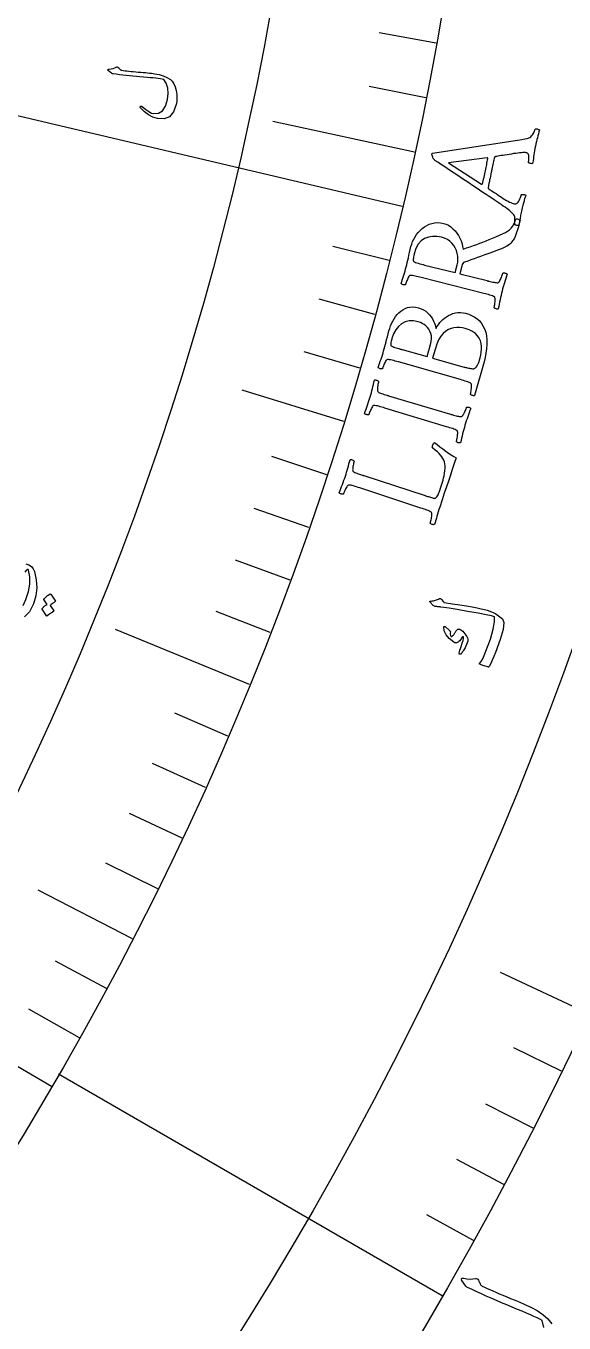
# Model space of a CAD drawing. Header units: millimetres. Extents: x -65 to 65, y -65 to 75.
# Drawn here: x 44.22 to 52.91, y -29.85 to -8.92 of the extents above; entities that cross this region are included whole.
import ezdxf

# ---------------------------------------------------------------- set-up
doc = ezdxf.new("R2010")
doc.units = ezdxf.units.MM
for name, color, linetype in [('CUT_OUTER', 1, 'Continuous'), ('ENGRAVE', 7, 'Continuous'), ('ENGRAVE_FINE', 8, 'Continuous'), ('TEXT', 5, 'Continuous')]:
    doc.layers.add(name, color=color, linetype=linetype)

msp = doc.modelspace()

# ---------------------------------------------------------------- linework, layer by layer
at = {"layer": 'CUT_OUTER'}
msp.add_arc((-0.0001, -0.0002), 64.9998, 178.916906, 2.285404, dxfattribs=at)
at = {"layer": 'ENGRAVE'}
for points in [[(50.3014, -11.8353), (42.7087, -10.0488)], [(50.4995, -10.9593), (48.2127, -10.463)], [(49.3563, -15.3056), (47.7173, -14.7973)], [(47.8352, -19.5474), (45.6691, -18.6622)], [(45.945, -23.6509), (44.4192, -22.8655)], [(53.3136, -24.8605), (51.8879, -24.1957)], [(50.9439, -29.4125), (44.7519, -25.8375)]]:
    msp.add_lwpolyline(points, dxfattribs=at)
for radius in [63.7, 63.7, 61.9938, 58.825, 58.825, 56.3225, 51.675, 51.675, 48.945]:
    msp.add_circle((0, 0), radius, dxfattribs=at)
at = {"layer": 'ENGRAVE_FINE'}
for points in [[(50.8496, -9.1991), (49.9286, -9.0324)], [(50.6823, -10.0804), (49.7642, -9.8978)], [(50.088, -12.7082), (49.1807, -12.478)], [(49.8593, -13.5777), (48.9562, -13.3318)], [(49.6154, -14.4436), (48.7167, -14.182)], [(49.0821, -16.1634), (48.193, -15.8706)], [(48.7928, -17.0168), (47.909, -16.7085)], [(48.4885, -17.8654), (47.6102, -17.5418)], [(48.1693, -18.709), (47.2968, -18.3701)], [(47.4863, -20.3802), (46.6262, -20.0111)], [(47.1228, -21.2073), (46.2692, -20.8231)], [(46.7446, -22.0282), (45.898, -21.6292)], [(46.352, -22.8429), (45.5124, -22.4291)], [(45.5236, -24.4521), (44.699, -24.0092)], [(45.0881, -25.2462), (44.2714, -24.7889)], [(52.8716, -25.7872), (52.1004, -25.4111)], [(44.6385, -26.0329), (43.8299, -25.5613)], [(52.4135, -26.706), (51.649, -26.3165)], [(51.9394, -27.6167), (51.1818, -27.2139)], [(51.4495, -28.5189), (50.6991, -28.103)]]:
    msp.add_lwpolyline(points, dxfattribs=at)
at = {"layer": 'TEXT'}
for points in [[(45.5556, -9.648), (45.5517, -9.6446), (45.5492, -9.6407), (45.5482, -9.6365), (45.5485, -9.6317), (45.5503, -9.6273), (45.5535, -9.624), (45.5582, -9.6216), (45.5644, -9.6204), (45.6001, -9.6142), (45.6315, -9.6061), (45.6586, -9.5962), (45.6814, -9.5845), (45.6894, -9.5813), (45.6978, -9.5816), (45.7065, -9.5856), (45.7156, -9.5931), (45.7198, -9.5976), (45.7239, -9.6019), (45.7278, -9.606), (45.7316, -9.6098), (45.7352, -9.6134), (45.7384, -9.6168), (45.7413, -9.6199), (45.7439, -9.6227), (45.7487, -9.6276), (45.7548, -9.6317), (45.7621, -9.6349), (45.7708, -9.6373), (45.796, -9.6408), (45.8235, -9.6443), (45.8534, -9.6477), (45.8857, -9.6511), (45.9203, -9.6545), (45.9572, -9.6579), (45.9964, -9.6615), (46.0379, -9.6652), (46.0795, -9.6683), (46.1185, -9.6715), (46.155, -9.6748), (46.1889, -9.6783), (46.2204, -9.6817), (46.2495, -9.6852), (46.2763, -9.6886), (46.3008, -9.692), (46.3725, -9.705), (46.4389, -9.725), (46.4999, -9.752), (46.5555, -9.7859), (46.5864, -9.8142), (46.6122, -9.8533), (46.6328, -9.9032), (46.6483, -9.964), (46.658, -10.0284), (46.6618, -10.0878), (46.6597, -10.1422), (46.6517, -10.1916), (46.6082, -10.31), (46.5431, -10.3871), (46.4567, -10.423), (46.349, -10.4176), (46.2732, -10.394), (46.2021, -10.3568), (46.1357, -10.3061), (46.074, -10.2419), (46.0706, -10.2373), (46.0688, -10.2329), (46.0687, -10.2287), (46.0703, -10.2246), (46.073, -10.2206), (46.076, -10.2177), (46.0793, -10.216), (46.0829, -10.2155), (46.088, -10.2157), (46.0927, -10.2169), (46.097, -10.2191), (46.1008, -10.2224), (46.1576, -10.2694), (46.2071, -10.3042), (46.2493, -10.3267), (46.2844, -10.3369), (46.3663, -10.33), (46.4313, -10.29), (46.4792, -10.217), (46.51, -10.1108), (46.5206, -10.0114), (46.514, -9.9236), (46.4903, -9.8475), (46.4496, -9.7832), (46.4242, -9.779), (46.3945, -9.7748), (46.3604, -9.7705), (46.3219, -9.7661), (46.2789, -9.7616), (46.2314, -9.7572), (46.1792, -9.7529), (46.1224, -9.7486), (46.0639, -9.7435), (46.0064, -9.7382), (45.9499, -9.7328), (45.8944, -9.7272), (45.8398, -9.7212), (45.7863, -9.715), (45.7338, -9.7084), (45.6823, -9.7014), (45.6322, -9.6967), (45.6267, -9.6953), (45.6217, -9.6934), (45.6171, -9.691), (45.613, -9.6882)], [(51.9035, -11.8081), (51.9001, -11.8058), (51.8899, -11.799), (51.8729, -11.7875), (51.8492, -11.7714), (51.8195, -11.7515), (51.785, -11.7284), (51.7457, -11.7022), (51.7014, -11.6728), (51.6534, -11.6408), (51.6027, -11.6069), (51.5495, -11.5709), (51.4937, -11.5331), (51.4361, -11.4941), (51.3776, -11.4548), (51.3182, -11.4152), (51.2579, -11.3754), (51.1977, -11.3357), (51.1388, -11.2969), (51.0812, -11.259), (51.0247, -11.2218), (50.9706, -11.1861), (50.9199, -11.1526), (50.8724, -11.1214), (50.8283, -11.0922), (50.8196, -11.0839), (50.8109, -11.0725), (50.8022, -11.0582), (50.7936, -11.0409), (50.7862, -11.0235), (50.7814, -11.0086), (50.7793, -10.9964), (50.7798, -10.9867), (50.7803, -10.9846), (50.7809, -10.9829), (50.7816, -10.9817), (50.7823, -10.981), (50.7832, -10.9803), (50.7843, -10.9792), (50.7856, -10.9777), (50.7872, -10.9758), (52.1632, -10.7637), (52.2311, -10.7526), (52.2819, -10.744), (52.3157, -10.738), (52.3323, -10.7345), (52.3468, -10.7296), (52.3611, -10.7215), (52.375, -10.7103), (52.3885, -10.696), (52.4013, -10.68), (52.4126, -10.6638), (52.4226, -10.6472), (52.4312, -10.6304), (52.4382, -10.6149), (52.4435, -10.6024), (52.4471, -10.5929), (52.449, -10.5865), (52.4568, -10.5837), (52.4659, -10.5829), (52.4765, -10.5839), (52.4884, -10.5868), (52.4997, -10.5903), (52.5084, -10.5934), (52.5145, -10.5959), (52.518, -10.5979), (52.5085, -10.6322), (52.4996, -10.6648), (52.4912, -10.6955), (52.4834, -10.7244), (52.4757, -10.7538), (52.4678, -10.7861), (52.4599, -10.8212), (52.4518, -10.8592), (52.4437, -10.8994), (52.4368, -10.9361), (52.431, -10.9694), (52.4264, -10.9992), (52.4222, -11.0291), (52.4173, -11.0625), (52.4117, -11.0996), (52.4056, -11.1401), (52.3989, -11.1431), (52.3907, -11.1444), (52.3809, -11.1438), (52.3696, -11.1415), (52.3586, -11.1379), (52.3496, -11.1337), (52.3427, -11.1288), (52.3378, -11.1232), (52.3399, -11.1104), (52.3417, -11.0944), (52.343, -11.0751), (52.3438, -11.0525), (52.3437, -11.03), (52.3421, -11.011), (52.3388, -10.9956), (52.3341, -10.9837), (52.3292, -10.9782), (52.3222, -10.9735), (52.3131, -10.9696), (52.302, -10.9667), (52.2889, -10.965), (52.2715, -10.9644), (52.25, -10.9651), (52.2241, -10.967), (52.1953, -10.9698), (52.1645, -10.9733), (52.1318, -10.9776), (52.0972, -10.9825), (52.0619, -10.9879), (52.027, -10.9933), (51.9927, -10.9988), (51.9587, -11.0043), (51.9265, -11.0097), (51.8972, -11.0146), (51.871, -11.0189), (51.8477, -11.0228), (51.8286, -11.026), (51.8149, -11.0283), (51.8068, -11.0296), (51.804, -11.0301), (51.8037, -11.0303), (51.8025, -11.031), (51.8007, -11.0322), (51.7981, -11.0339), (51.7955, -11.0359), (51.7934, -11.038), (51.792, -11.0402), (51.7912, -11.0426), (51.786, -11.0617), (51.7806, -11.083), (51.7751, -11.1064), (51.7694, -11.1321), (51.7638, -11.1584), (51.7583, -11.1838), (51.753, -11.2082), (51.7479, -11.2318), (51.7466, -11.2379), (51.7453, -11.244), (51.7439, -11.25), (51.7426, -11.2561), (51.7413, -11.262), (51.7401, -11.2677), (51.7389, -11.273), (51.7379, -11.278), (51.7303, -11.3131), (51.7234, -11.3455), (51.7173, -11.3752), (51.7119, -11.4022), (51.7067, -11.4297), (51.7011, -11.461), (51.6952, -11.496), (51.6889, -11.5347), (51.6888, -11.5362), (51.6891, -11.538), (51.6898, -11.5402), (51.6909, -11.5428), (51.692, -11.5453), (51.6928, -11.5471), (51.6933, -11.5482), (51.6935, -11.5485), (51.6963, -11.5503), (51.7046, -11.5558), (51.7186, -11.5649), (51.7381, -11.5776), (51.7615, -11.5929), (51.7869, -11.6096), (51.8144, -11.6278), (51.8439, -11.6474), (51.8741, -11.6672), (51.9033, -11.686), (51.9317, -11.7038), (51.9591, -11.7207), (51.9861, -11.7373), (52.0111, -11.7513), (52.034, -11.7629), (52.055, -11.7719), (52.074, -11.779), (52.0911, -11.7849), (52.1062, -11.7895), (52.1193, -11.7929), (52.1326, -11.7934), (52.1455, -11.7888), (52.1582, -11.7792), (52.1705, -11.7645), (52.1821, -11.747), (52.1923, -11.7288), (52.2012, -11.7101), (52.2088, -11.6907), (52.2151, -11.6728), (52.2198, -11.6587), (52.2231, -11.6482), (52.2249, -11.6415), (52.2292, -11.64), (52.236, -11.6394), (52.2452, -11.6397), (52.257, -11.6409), (52.2692, -11.6428), (52.2794, -11.6452), (52.2878, -11.6482), (52.2942, -11.6518), (52.288, -11.674), (52.2821, -11.6945), (52.2766, -11.7134), (52.2715, -11.7305), (52.2666, -11.7468), (52.2616, -11.7631), (52.2567, -11.7794), (52.2517, -11.7957), (52.2466, -11.8134), (52.2412, -11.8337), (52.2355, -11.8566), (52.2295, -11.8823), (52.2238, -11.9083), (52.2188, -11.9321), (52.2146, -11.9539), (52.2112, -11.9736), (52.2082, -11.9923), (52.2052, -12.011), (52.2022, -12.0297), (52.1992, -12.0483), (52.1959, -12.0682), (52.192, -12.0906), (52.1875, -12.1154), (52.1824, -12.1427), (52.1782, -12.1439), (52.1716, -12.144), (52.1625, -12.1429), (52.1509, -12.1405), (52.1391, -12.1374), (52.129, -12.1341), (52.1208, -12.1306), (52.1144, -12.1268), (52.1167, -12.1137), (52.1186, -12.0965), (52.1199, -12.0751), (52.1208, -12.0496), (52.12, -12.024), (52.1166, -12.0025), (52.1104, -11.9851), (52.1016, -11.9717), (52.0819, -11.9486), (52.0604, -11.9265), (52.0373, -11.9055), (52.0125, -11.8856), (51.9865, -11.8663), (51.9596, -11.8469), (51.932, -11.8275), (51.9035, -11.8081)], [(51.0493, -11.1329), (51.582, -11.4753), (51.5823, -11.4753), (51.5833, -11.4752), (51.5849, -11.4752), (51.5871, -11.4751), (51.5894, -11.4749), (51.5911, -11.4744), (51.5923, -11.4737), (51.5928, -11.4726), (51.5993, -11.4487), (51.6062, -11.4224), (51.6134, -11.3939), (51.6209, -11.3631), (51.6281, -11.3326), (51.6345, -11.3054), (51.64, -11.2812), (51.6447, -11.2602), (51.6505, -11.233), (51.6556, -11.207), (51.6602, -11.1823), (51.6641, -11.159), (51.6678, -11.1357), (51.6718, -11.1114), (51.676, -11.086), (51.6804, -11.0596), (51.6805, -11.0573), (51.6797, -11.0553), (51.6781, -11.0536), (51.6756, -11.0522), (51.673, -11.0511), (51.6712, -11.0503), (51.6701, -11.0499), (51.6697, -11.0497)], [(50.4414, -12.4795), (50.4528, -12.4405), (50.4676, -12.4017), (50.4859, -12.3631), (50.5077, -12.3248), (50.5324, -12.2877), (50.5598, -12.2529), (50.5898, -12.2204), (50.6224, -12.1903), (50.6575, -12.1635), (50.695, -12.1407), (50.7348, -12.1221), (50.7769, -12.1077), (50.8212, -12.0984), (50.8674, -12.0952), (50.9155, -12.0981), (50.9656, -12.1071), (51.0071, -12.1201), (51.0465, -12.1387), (51.084, -12.1631), (51.1195, -12.1932), (51.1523, -12.2276), (51.1819, -12.2647), (51.2083, -12.3045), (51.2314, -12.3472), (51.2506, -12.3911), (51.2654, -12.4347), (51.2757, -12.4781), (51.2816, -12.5213), (51.3402, -12.5027), (51.3966, -12.4841), (51.4507, -12.4656), (51.5025, -12.4471), (51.5531, -12.4282), (51.6038, -12.4087), (51.6545, -12.3885), (51.7051, -12.3675), (51.7571, -12.3456), (51.8117, -12.3223), (51.8691, -12.2977), (51.9292, -12.2716), (51.9673, -12.253), (52.0013, -12.2323), (52.0313, -12.2094), (52.0574, -12.1845), (52.0803, -12.1557), (52.1009, -12.1214), (52.1193, -12.0816), (52.1354, -12.0362), (52.1422, -12.0336), (52.1508, -12.0333), (52.161, -12.0354), (52.173, -12.0397), (52.1845, -12.0448), (52.1933, -12.0489), (52.1994, -12.0521), (52.2029, -12.0544), (52.189, -12.1118), (52.1752, -12.1639), (52.1615, -12.2107), (52.1479, -12.2522), (52.1346, -12.2883), (52.1222, -12.3189), (52.1106, -12.344), (52.0997, -12.3636), (52.091, -12.3758), (52.0803, -12.3901), (52.0677, -12.4064), (52.0531, -12.4249), (52.0355, -12.4438), (52.0139, -12.4614), (51.9883, -12.4777), (51.9586, -12.4927), (51.9445, -12.4987), (51.9251, -12.5066), (51.9004, -12.5165), (51.8705, -12.5283), (51.8361, -12.5416), (51.7983, -12.5559), (51.757, -12.5713), (51.7123, -12.5878), (51.665, -12.6051), (51.6161, -12.6229), (51.5656, -12.6412), (51.5135, -12.66), (51.4609, -12.6788), (51.409, -12.6971), (51.3576, -12.7148), (51.3068, -12.732), (51.2912, -12.7406), (51.2781, -12.7543), (51.2677, -12.7731), (51.2598, -12.797), (51.229, -12.9198), (51.6693, -13.0309), (51.6729, -13.0318), (51.6766, -13.0327), (51.6802, -13.0336), (51.6838, -13.0345), (51.6874, -13.0355), (51.6911, -13.0364), (51.6947, -13.0373), (51.6983, -13.0382), (51.7208, -13.0438), (51.7423, -13.049), (51.7627, -13.0537), (51.7821, -13.058), (51.8003, -13.0616), (51.817, -13.0639), (51.8322, -13.0651), (51.846, -13.0651), (51.8529, -13.0623), (51.8605, -13.0558), (51.8687, -13.0455), (51.8775, -13.0316), (51.8864, -13.0153), (51.8946, -12.9983), (51.9022, -12.9804), (51.9092, -12.9617), (51.9152, -12.9441), (51.9201, -12.9295), (51.9237, -12.9178), (51.9262, -12.909), (51.9327, -12.9071), (51.9409, -12.9065), (51.9508, -12.9071), (51.9622, -12.9089), (51.9734, -12.9117), (51.9824, -12.9155), (51.9893, -12.9202), (51.994, -12.9258), (51.9826, -12.9615), (51.9715, -12.9965), (51.9608, -13.0307), (51.9504, -13.0641), (51.9403, -13.0975), (51.9305, -13.1315), (51.9211, -13.166), (51.9119, -13.2011), (51.9034, -13.2354), (51.8952, -13.2702), (51.8874, -13.3054), (51.88, -13.341), (51.8727, -13.377), (51.8655, -13.4133), (51.8584, -13.4499), (51.8513, -13.487), (51.8444, -13.4896), (51.8362, -13.4905), (51.8264, -13.4895), (51.8152, -13.4867), (51.8043, -13.4828), (51.7954, -13.4786), (51.7885, -13.4741), (51.7836, -13.4694), (51.7857, -13.4605), (51.7881, -13.4484), (51.7908, -13.4332), (51.7939, -13.4149), (51.7967, -13.3951), (51.7986, -13.3755), (51.7996, -13.3563), (51.7998, -13.3372), (51.7988, -13.3204), (51.7965, -13.3075), (51.7928, -13.2987), (51.7877, -13.2939), (51.7733, -13.2856), (51.7565, -13.2778), (51.7372, -13.2705), (51.7156, -13.2638), (51.6923, -13.2572), (51.6681, -13.2506), (51.643, -13.2439), (51.6168, -13.2371), (50.6084, -12.981), (50.5821, -12.9744), (50.5566, -12.9681), (50.5318, -12.9621), (50.5078, -12.9565), (50.485, -12.9519), (50.4643, -12.9488), (50.4456, -12.9474), (50.4289, -12.9476), (50.4213, -12.9491), (50.4135, -12.9547), (50.4057, -12.9646), (50.3977, -12.9788), (50.3898, -12.9952), (50.3824, -13.012), (50.3752, -13.0293), (50.3685, -13.047), (50.3625, -13.0635), (50.3577, -13.0773), (50.3541, -13.0884), (50.3517, -13.0969), (50.3451, -13.0986), (50.3369, -13.0991), (50.3271, -13.0983), (50.3157, -13.0964), (50.3045, -13.0934), (50.2956, -13.0896), (50.2887, -13.0849), (50.284, -13.0793), (50.2945, -13.0444), (50.3049, -13.01), (50.3154, -12.9761), (50.3258, -12.9426), (50.3361, -12.9094), (50.3458, -12.8762), (50.355, -12.843), (50.3637, -12.8099), (50.3724, -12.7749), (50.3811, -12.7384), (50.3899, -12.7006), (50.3986, -12.6613), (50.4079, -12.62), (50.4181, -12.5759), (50.4293, -12.5291), (50.4414, -12.4795)], [(50.9352, -12.3302), (50.8598, -12.3174), (50.7889, -12.3166), (50.7225, -12.3277), (50.6606, -12.3507), (50.6054, -12.3881), (50.5592, -12.4422), (50.5219, -12.513), (50.4935, -12.6007), (50.4907, -12.6128), (50.4874, -12.6278), (50.4837, -12.6457), (50.4796, -12.6665), (50.4768, -12.6867), (50.477, -12.7027), (50.4801, -12.7146), (50.4862, -12.7224), (50.4979, -12.7299), (50.5136, -12.7372), (50.5334, -12.7445), (50.5573, -12.7517), (50.5832, -12.7588), (50.6094, -12.7658), (50.6357, -12.7727), (50.6622, -12.7794), (51.1564, -12.9015), (51.1878, -12.7765), (51.1964, -12.7307), (51.1994, -12.6846), (51.1968, -12.6382), (51.1886, -12.5916), (51.175, -12.5463), (51.1562, -12.5037), (51.1322, -12.4639), (51.103, -12.4268), (51.0687, -12.394), (51.0293, -12.367), (50.9848, -12.3457), (50.9352, -12.3302)], [(50.0852, -13.8399), (50.0971, -13.8011), (50.1115, -13.7623), (50.1282, -13.7235), (50.1472, -13.6847), (50.1686, -13.6472), (50.1922, -13.6121), (50.218, -13.5795), (50.246, -13.5494), (50.2764, -13.5226), (50.3093, -13.5), (50.3449, -13.4815), (50.3831, -13.4671), (50.4239, -13.458), (50.4675, -13.4554), (50.514, -13.4592), (50.5632, -13.4695), (50.6061, -13.4837), (50.6454, -13.5025), (50.6813, -13.526), (50.7136, -13.5542), (50.7423, -13.5852), (50.7672, -13.6171), (50.7882, -13.6499), (50.8055, -13.6837), (50.8192, -13.7164), (50.8299, -13.7463), (50.8375, -13.7733), (50.8419, -13.7973), (50.8436, -13.8007), (50.8458, -13.8022), (50.8484, -13.802), (50.8516, -13.7999), (50.8604, -13.7783), (50.8726, -13.7556), (50.8884, -13.732), (50.9076, -13.7073), (50.93, -13.6826), (50.9552, -13.6589), (50.9832, -13.636), (51.014, -13.6139), (51.0472, -13.594), (51.0822, -13.5772), (51.1192, -13.5636), (51.158, -13.5533), (51.1982, -13.547), (51.2393, -13.5458), (51.2813, -13.5497), (51.3243, -13.5586), (51.3735, -13.574), (51.4197, -13.5932), (51.4629, -13.6164), (51.5032, -13.6434), (51.5402, -13.6755), (51.5736, -13.7137), (51.6035, -13.7579), (51.6298, -13.8082), (51.6498, -13.8626), (51.6627, -13.9224), (51.6685, -13.9874), (51.6671, -14.0577), (51.6605, -14.1301), (51.6508, -14.2013), (51.6379, -14.2714), (51.6218, -14.3402), (51.4673, -14.8851), (51.4604, -14.8876), (51.4521, -14.8883), (51.4424, -14.887), (51.4313, -14.8839), (51.4205, -14.8797), (51.4117, -14.8753), (51.4049, -14.8706), (51.4002, -14.8657), (51.4025, -14.8569), (51.4052, -14.8449), (51.4084, -14.8298), (51.4119, -14.8115), (51.4153, -14.7918), (51.4177, -14.7723), (51.4193, -14.7531), (51.4199, -14.7341), (51.4194, -14.7172), (51.4174, -14.7043), (51.414, -14.6954), (51.409, -14.6904), (51.3948, -14.6817), (51.3782, -14.6735), (51.3592, -14.6657), (51.3378, -14.6583), (51.3147, -14.6512), (51.2906, -14.6439), (51.2657, -14.6365), (51.2397, -14.629), (50.2392, -14.3434), (50.2132, -14.336), (50.1879, -14.3291), (50.1632, -14.3224), (50.1393, -14.3161), (50.1167, -14.3109), (50.0961, -14.3073), (50.0774, -14.3054), (50.0607, -14.3052), (50.0531, -14.3064), (50.0452, -14.3118), (50.0371, -14.3215), (50.0287, -14.3354), (50.0204, -14.3517), (50.0124, -14.3686), (50.0047, -14.386), (49.9973, -14.404), (49.9908, -14.4209), (49.9855, -14.4349), (49.9815, -14.4462), (49.9788, -14.4546), (49.9722, -14.4561), (49.964, -14.4564), (49.9542, -14.4554), (49.9429, -14.4531), (49.9318, -14.4499), (49.9229, -14.4458), (49.9162, -14.4409), (49.9117, -14.4352), (49.9231, -14.4006), (49.9345, -14.3662), (49.946, -14.3322), (49.9575, -14.2985), (49.9688, -14.2651), (49.9795, -14.2318), (49.9896, -14.1987), (49.9992, -14.1657), (50.0089, -14.131), (50.0186, -14.095), (50.0282, -14.0578), (50.0379, -14.0193), (50.0481, -13.9787), (50.0594, -13.9353), (50.0718, -13.889), (50.0852, -13.8399)], [(50.7021, -14.2568), (50.756, -14.0637), (50.7672, -14.0131), (50.7719, -13.9661), (50.7701, -13.9228), (50.7617, -13.8831), (50.748, -13.8471), (50.7302, -13.8147), (50.7084, -13.7858), (50.6826, -13.7605), (50.654, -13.7387), (50.6239, -13.7206), (50.5924, -13.7061), (50.5594, -13.6951), (50.4839, -13.6813), (50.414, -13.6821), (50.3496, -13.6976), (50.2907, -13.7277), (50.2388, -13.7704), (50.1955, -13.8237), (50.1606, -13.8877), (50.1341, -13.9625), (50.1309, -13.9745), (50.1272, -13.9894), (50.123, -14.0072), (50.1184, -14.0279), (50.115, -14.048), (50.1148, -14.064), (50.1175, -14.076), (50.1234, -14.0839), (50.1335, -14.0902), (50.1465, -14.0964), (50.1624, -14.1027), (50.1812, -14.109), (50.2017, -14.1154), (50.2229, -14.1217), (50.2448, -14.1281), (50.2673, -14.1345), (50.2719, -14.1358), (50.2763, -14.1371), (50.2804, -14.1382), (50.2841, -14.1393), (50.2877, -14.1403), (50.2913, -14.1413), (50.2949, -14.1423), (50.2985, -14.1433)], [(50.7909, -14.2818), (51.3002, -14.425), (51.3097, -14.4276), (51.3216, -14.4307), (51.3357, -14.4342), (51.3521, -14.4383), (51.3696, -14.4423), (51.3867, -14.4457), (51.4034, -14.4486), (51.4199, -14.4508), (51.4349, -14.4523), (51.4472, -14.4526), (51.457, -14.4519), (51.4641, -14.4502), (51.4813, -14.4393), (51.4965, -14.425), (51.5096, -14.4074), (51.5208, -14.3865), (51.5309, -14.3626), (51.5407, -14.3363), (51.5502, -14.3073), (51.5594, -14.2759), (51.57, -14.2308), (51.5772, -14.1853), (51.581, -14.1394), (51.5812, -14.0929), (51.5761, -14.0472), (51.5639, -14.0033), (51.5445, -13.9613), (51.518, -13.921), (51.4828, -13.8843), (51.4373, -13.8526), (51.3816, -13.8259), (51.3156, -13.8043), (51.2709, -13.7945), (51.2257, -13.7891), (51.1802, -13.7881), (51.1343, -13.7916), (51.0889, -13.8014), (51.0449, -13.8199), (51.0023, -13.8469), (50.961, -13.8823), (50.9225, -13.9283), (50.8879, -13.9867), (50.8572, -14.0576), (50.8303, -14.1409)], [(49.7834, -14.9065), (49.7933, -14.8727), (49.8025, -14.8392), (49.8112, -14.8061), (49.8192, -14.7732), (49.8271, -14.7401), (49.8354, -14.7064), (49.844, -14.6719), (49.853, -14.6368), (49.8598, -14.6344), (49.8681, -14.6339), (49.8778, -14.6352), (49.8889, -14.6384), (49.8997, -14.6426), (49.9085, -14.647), (49.9152, -14.6516), (49.92, -14.6565), (49.9177, -14.665), (49.915, -14.6767), (49.9119, -14.6914), (49.9084, -14.7091), (49.905, -14.7282), (49.9022, -14.7468), (49.9, -14.7649), (49.8984, -14.7826), (49.8981, -14.7985), (49.8997, -14.8111), (49.9033, -14.8204), (49.9088, -14.8265), (49.9207, -14.8335), (49.9346, -14.8403), (49.9506, -14.8469), (49.9685, -14.8532), (49.988, -14.8596), (50.0083, -14.866), (50.0297, -14.8726), (50.0519, -14.8793), (50.0555, -14.8804), (50.0591, -14.8814), (50.0627, -14.8825), (50.0663, -14.8836), (50.0698, -14.8846), (50.0734, -14.8857), (50.077, -14.8868), (50.0806, -14.8878), (51.0779, -15.1843), (51.0815, -15.1854), (51.0851, -15.1864), (51.0887, -15.1875), (51.0923, -15.1886), (51.0959, -15.1896), (51.0995, -15.1907), (51.1031, -15.1918), (51.1066, -15.1928), (51.1289, -15.1994), (51.1501, -15.2054), (51.1703, -15.211), (51.1895, -15.2162), (51.2075, -15.2205), (51.2241, -15.2235), (51.2393, -15.2253), (51.253, -15.2259), (51.2601, -15.2234), (51.268, -15.2172), (51.2766, -15.2073), (51.286, -15.1937), (51.2955, -15.1778), (51.3044, -15.1612), (51.3127, -15.1436), (51.3205, -15.1253), (51.3273, -15.108), (51.3328, -15.0935), (51.3369, -15.082), (51.3397, -15.0733), (51.3463, -15.0717), (51.3546, -15.0714), (51.3643, -15.0724), (51.3757, -15.0747), (51.3868, -15.078), (51.3956, -15.0822), (51.4023, -15.0871), (51.4067, -15.093), (51.3939, -15.1281), (51.3814, -15.1626), (51.3692, -15.1963), (51.3574, -15.2293), (51.3459, -15.2622), (51.3347, -15.2958), (51.3238, -15.3299), (51.3132, -15.3645), (51.3033, -15.3985), (51.2937, -15.4329), (51.2844, -15.4677), (51.2755, -15.503), (51.2667, -15.5386), (51.258, -15.5746), (51.2493, -15.6109), (51.2406, -15.6476), (51.2337, -15.65), (51.2254, -15.6505), (51.2157, -15.6491), (51.2047, -15.6458), (51.1939, -15.6415), (51.1852, -15.6369), (51.1785, -15.6322), (51.1738, -15.6272), (51.1763, -15.6184), (51.1792, -15.6065), (51.1825, -15.5914), (51.1864, -15.5732), (51.19, -15.5535), (51.1927, -15.5341), (51.1945, -15.5149), (51.1955, -15.4959), (51.1952, -15.479), (51.1934, -15.466), (51.1901, -15.4571), (51.1853, -15.4521), (51.1712, -15.4432), (51.1547, -15.4347), (51.1358, -15.4266), (51.1145, -15.4189), (51.0915, -15.4114), (51.0676, -15.4038), (51.0427, -15.396), (51.0169, -15.3882), (50.0207, -15.0877), (49.9948, -15.08), (49.9696, -15.0726), (49.9451, -15.0656), (49.9213, -15.059), (49.8988, -15.0534), (49.8782, -15.0495), (49.8595, -15.0473), (49.8428, -15.0468), (49.8352, -15.0479), (49.8272, -15.0533), (49.8189, -15.0628), (49.8104, -15.0766), (49.8018, -15.0928), (49.7935, -15.1095), (49.7856, -15.1268), (49.778, -15.1447), (49.7711, -15.1615), (49.7657, -15.1755), (49.7615, -15.1867), (49.7587, -15.1951), (49.7521, -15.1965), (49.7439, -15.1966), (49.7341, -15.1955), (49.7228, -15.193), (49.7118, -15.1896), (49.703, -15.1854), (49.6963, -15.1804), (49.6919, -15.1747), (49.7038, -15.1402), (49.7157, -15.106), (49.7277, -15.0722), (49.7397, -15.0387), (49.7515, -15.0054), (49.7627, -14.9723), (49.7733, -14.9393), (49.7834, -14.9065)], [(50.6685, -16.499), (50.6712, -16.4999), (50.6745, -16.501), (50.6783, -16.5022), (50.6828, -16.5037), (50.6943, -16.5074), (50.7074, -16.5117), (50.7221, -16.5165), (50.7385, -16.5218), (50.7554, -16.5272), (50.7716, -16.532), (50.7872, -16.5362), (50.8022, -16.5399), (50.8154, -16.5426), (50.8259, -16.5437), (50.8336, -16.5432), (50.8385, -16.5412), (50.8501, -16.531), (50.8605, -16.5189), (50.8697, -16.505), (50.8777, -16.4892), (50.8857, -16.4699), (50.8948, -16.4455), (50.905, -16.4161), (50.9164, -16.3815), (50.9586, -16.2499), (50.9685, -16.2152), (50.9771, -16.1783), (50.9842, -16.1391), (50.9898, -16.0977), (50.993, -16.0568), (50.9926, -16.0192), (50.9887, -15.985), (50.9813, -15.9542), (50.971, -15.9277), (50.9574, -15.9011), (50.9406, -15.8742), (50.9206, -15.8472), (50.8964, -15.82), (50.8671, -15.7923), (50.8328, -15.7642), (50.7933, -15.7357), (50.7882, -15.7298), (50.7859, -15.7216), (50.7862, -15.7109), (50.7893, -15.6978), (50.7963, -15.6784), (50.8039, -15.6631), (50.8123, -15.652), (50.8213, -15.6449), (50.8644, -15.677), (50.9089, -15.7102), (50.9545, -15.7447), (51.0014, -15.7804), (51.0475, -15.8145), (51.0908, -15.8439), (51.1313, -15.8688), (51.1689, -15.8889), (51.1391, -15.9836), (51.1086, -16.0778), (51.0774, -16.1714), (51.0456, -16.2644), (51.0127, -16.3603), (50.9782, -16.4622), (50.9422, -16.5703), (50.9046, -16.6844), (50.8918, -16.7241), (50.8801, -16.7619), (50.8696, -16.7976), (50.8601, -16.8314), (50.8509, -16.8645), (50.841, -16.898), (50.8304, -16.932), (50.8192, -16.9664), (50.8122, -16.9686), (50.8039, -16.9689), (50.7943, -16.9673), (50.7833, -16.9637), (50.7727, -16.9591), (50.7641, -16.9543), (50.7575, -16.9494), (50.7529, -16.9443), (50.7556, -16.9356), (50.7588, -16.9237), (50.7626, -16.9087), (50.7669, -16.8906), (50.771, -16.871), (50.7742, -16.8517), (50.7766, -16.8325), (50.778, -16.8135), (50.7782, -16.7966), (50.7767, -16.7837), (50.7736, -16.7746), (50.7689, -16.7695), (50.7551, -16.7602), (50.7388, -16.7513), (50.7201, -16.7427), (50.699, -16.7345), (50.6762, -16.7264), (50.6525, -16.7182), (50.6278, -16.7098), (50.6022, -16.7013), (49.6142, -16.3752), (49.5885, -16.3668), (49.5634, -16.3587), (49.5391, -16.3511), (49.5155, -16.3439), (49.4931, -16.3377), (49.4727, -16.3333), (49.4541, -16.3306), (49.4374, -16.3297), (49.4297, -16.3306), (49.4216, -16.3357), (49.4131, -16.3451), (49.4042, -16.3586), (49.3952, -16.3746), (49.3865, -16.3911), (49.3781, -16.4082), (49.37, -16.4259), (49.3628, -16.4425), (49.3569, -16.4563), (49.3525, -16.4674), (49.3495, -16.4757), (49.3428, -16.4769), (49.3346, -16.4769), (49.3249, -16.4755), (49.3136, -16.4728), (49.3027, -16.469), (49.294, -16.4646), (49.2875, -16.4594), (49.2832, -16.4536), (49.296, -16.4194), (49.3088, -16.3856), (49.3217, -16.352), (49.3345, -16.3189), (49.3471, -16.2859), (49.3592, -16.2531), (49.3707, -16.2204), (49.3816, -16.1878), (49.3923, -16.1543), (49.4025, -16.1211), (49.412, -16.0882), (49.4209, -16.0555), (49.4296, -16.0227), (49.4388, -15.9892), (49.4483, -15.9549), (49.4581, -15.92), (49.465, -15.9179), (49.4733, -15.9176), (49.483, -15.9192), (49.494, -15.9226), (49.5047, -15.9271), (49.5133, -15.9317), (49.52, -15.9365), (49.5246, -15.9415), (49.5221, -15.95), (49.5191, -15.9615), (49.5157, -15.9761), (49.5117, -15.9938), (49.5078, -16.0128), (49.5045, -16.0313), (49.5018, -16.0494), (49.4998, -16.067), (49.499, -16.0829), (49.5004, -16.0955), (49.5037, -16.1049), (49.509, -16.1112), (49.5208, -16.1185), (49.5345, -16.1256), (49.5503, -16.1326), (49.5681, -16.1394), (49.5873, -16.1462), (49.6075, -16.1532), (49.6287, -16.1604), (49.6507, -16.1676), (49.6543, -16.1688), (49.6578, -16.1699), (49.6614, -16.1711), (49.665, -16.1723), (49.6685, -16.1734), (49.6721, -16.1746), (49.6756, -16.1757), (49.6792, -16.1769)], [(44.5144, -18.1759), (44.5134, -18.1735), (44.5134, -18.1707), (44.5143, -18.1674), (44.5162, -18.1638), (44.5267, -18.1522), (44.5376, -18.1413), (44.5488, -18.1311), (44.5604, -18.1215), (44.5724, -18.1124), (44.5849, -18.1039), (44.5981, -18.0959), (44.6118, -18.0884), (44.6155, -18.0874), (44.6188, -18.0877), (44.6219, -18.0892), (44.6246, -18.092), (44.701, -18.2004), (44.7016, -18.2028), (44.7005, -18.2055), (44.6977, -18.2085), (44.6932, -18.2118), (44.6894, -18.2138), (44.684, -18.2173), (44.6768, -18.2224), (44.6679, -18.2289), (44.6572, -18.2371), (44.6446, -18.2468), (44.63, -18.2582), (44.6134, -18.2712), (44.672, -18.3566), (44.6734, -18.36), (44.6727, -18.3634), (44.6699, -18.3667), (44.6649, -18.3699), (44.6606, -18.3726), (44.654, -18.3771), (44.6451, -18.3833), (44.634, -18.3911), (44.6204, -18.4008), (44.6045, -18.4125), (44.5861, -18.4262), (44.5653, -18.442), (44.5624, -18.4433), (44.56, -18.4434), (44.558, -18.4423), (44.5566, -18.44), (44.4855, -18.3315), (44.4845, -18.3291), (44.4845, -18.3263), (44.4854, -18.323), (44.4873, -18.3194), (44.4957, -18.3094), (44.5046, -18.2999), (44.514, -18.2911), (44.5238, -18.2828), (44.5339, -18.2751), (44.5444, -18.2679), (44.5551, -18.2612), (44.5661, -18.255)], [(50.766, -18.2013), (50.7853, -18.1988), (50.8039, -18.1955), (50.8217, -18.1916), (50.8389, -18.187), (50.8553, -18.1816), (50.8711, -18.1753), (50.8862, -18.1681), (50.9007, -18.1601), (50.9081, -18.1577), (50.9154, -18.1586), (50.9226, -18.1629), (50.9296, -18.1704), (50.9656, -18.2137), (50.9696, -18.2181), (50.9731, -18.2215), (50.9761, -18.2238), (50.9787, -18.2251), (51.1108, -18.2445), (51.2299, -18.2627), (51.336, -18.2798), (51.4291, -18.2958), (51.5091, -18.3108), (51.5758, -18.3249), (51.6292, -18.3381), (51.6693, -18.3504), (51.7438, -18.3769), (51.767, -18.3866), (51.7898, -18.3975), (51.8124, -18.4096), (51.8346, -18.4229), (51.8565, -18.4374), (51.878, -18.4533), (51.8991, -18.4706), (51.9198, -18.4893), (51.9394, -18.5481), (51.9275, -18.6583), (51.8838, -18.8196), (51.8077, -19.0318), (51.7811, -19.097), (51.7547, -19.1567), (51.7286, -19.2109), (51.7028, -19.2595), (51.6991, -19.2634), (51.6949, -19.2657), (51.6903, -19.2662), (51.6852, -19.2651), (51.6615, -19.2578), (51.64, -19.251), (51.6207, -19.2448), (51.6036, -19.239), (51.5885, -19.2336), (51.5752, -19.2286), (51.5637, -19.2239), (51.554, -19.2196), (51.5486, -19.2169), (51.5463, -19.2137), (51.5468, -19.2101), (51.5504, -19.2062), (51.5742, -19.1747), (51.5991, -19.1319), (51.6248, -19.0778), (51.6514, -19.0123), (51.7238, -18.8142), (51.7706, -18.6556), (51.7921, -18.5369), (51.7887, -18.458), (51.7423, -18.4416), (51.6549, -18.4211), (51.5263, -18.3962), (51.3566, -18.3671), (51.1863, -18.3389), (51.0573, -18.318), (50.9696, -18.3045), (50.9233, -18.2983), (50.9105, -18.297), (50.8985, -18.2957), (50.8873, -18.2946), (50.877, -18.2935), (50.8676, -18.2925), (50.8592, -18.2917), (50.8518, -18.2911), (50.8454, -18.2906), (50.8318, -18.2887), (50.8197, -18.2847), (50.8088, -18.2787), (50.7994, -18.2706), (50.7519, -18.2215), (50.7488, -18.2178), (50.7471, -18.2144), (50.7469, -18.2112), (50.748, -18.2084), (50.7513, -18.2055), (50.7554, -18.2034), (50.7603, -18.202), (50.766, -18.2013)], [(50.9729, -18.6163), (50.9743, -18.6136), (50.9764, -18.6116), (50.979, -18.6103), (50.9823, -18.6095), (50.9848, -18.6098), (50.9875, -18.6106), (50.9902, -18.6118), (50.9929, -18.6134), (51.0617, -18.6743), (51.0685, -18.6811), (51.0733, -18.6875), (51.0761, -18.6933), (51.0769, -18.6986), (51.0754, -18.7194), (51.0766, -18.7381), (51.0806, -18.7546), (51.0873, -18.7689), (51.092, -18.7729), (51.0989, -18.7723), (51.108, -18.7669), (51.1192, -18.7567), (51.1253, -18.7494), (51.1312, -18.7417), (51.137, -18.7337), (51.1428, -18.7253), (51.1485, -18.7164), (51.1542, -18.707), (51.1599, -18.6971), (51.1655, -18.6867), (51.1955, -18.6543), (51.2328, -18.6541), (51.2776, -18.6859), (51.3297, -18.7501), (51.3435, -18.7737), (51.3531, -18.7954), (51.3585, -18.8151), (51.3596, -18.8329), (51.3569, -18.851), (51.3498, -18.8747), (51.3382, -18.9041), (51.3222, -18.9392), (51.3136, -18.9569), (51.3048, -18.9735), (51.2958, -18.9889), (51.2865, -19.0031), (51.2773, -19.0164), (51.2684, -19.0286), (51.2599, -19.0399), (51.2518, -19.0503), (51.245, -19.0561), (51.2384, -19.0595), (51.2321, -19.0607), (51.2259, -19.0596), (51.2203, -19.0564), (51.2171, -19.052), (51.2163, -19.0463), (51.2179, -19.0394), (51.2243, -19.0179), (51.2319, -18.9936), (51.2407, -18.9666), (51.2508, -18.9368), (51.2695, -18.8812), (51.282, -18.837), (51.2883, -18.8042), (51.2885, -18.7829), (51.2876, -18.7798), (51.2857, -18.7776), (51.2828, -18.7763), (51.279, -18.776), (51.2763, -18.7765), (51.2734, -18.7782), (51.2703, -18.7811), (51.267, -18.7853), (51.2403, -18.8251), (51.2283, -18.8414), (51.2157, -18.8545), (51.2026, -18.8645), (51.189, -18.8712), (51.1742, -18.8757), (51.1603, -18.8764), (51.1475, -18.8735), (51.1355, -18.8668), (51.06, -18.8079), (51.0078, -18.7465), (50.9787, -18.6826), (50.9729, -18.6163)]]:
    msp.add_lwpolyline(points, close=True, dxfattribs=at)
for points in [[(44.176, -18.2706), (44.2236, -18.1772), (44.2646, -18.0491), (44.2848, -17.9271), (44.2842, -17.8112), (44.2628, -17.7016), (44.2602, -17.6944), (44.2562, -17.6906), (44.2509, -17.6899), (44.2443, -17.6926), (44.2281, -17.7074), (44.2078, -17.7364)], [(44.2201, -17.5987), (44.2704, -17.6173), (44.3108, -17.6448), (44.3413, -17.6813), (44.3618, -17.7268), (44.39, -17.8569), (44.3969, -17.9865), (44.3826, -18.1156), (44.3469, -18.2439), (44.2826, -18.3736), (44.2015, -18.4568)], [(52.5881, -29.9251), (52.5573, -29.8072), (52.5207, -29.7886), (52.4775, -29.7677), (52.4276, -29.7445), (52.371, -29.7191), (52.3077, -29.6915), (52.2372, -29.6617), (52.1598, -29.6297), (52.0753, -29.5955), (51.9886, -29.5594), (51.9036, -29.5234), (51.8201, -29.4876), (51.7382, -29.452), (51.6579, -29.4164), (51.5794, -29.3809), (51.5025, -29.3452), (51.4274, -29.3096), (51.3535, -29.278), (51.3458, -29.2732), (51.339, -29.2678), (51.3332, -29.262), (51.3283, -29.2558), (51.2602, -29.1667), (51.2559, -29.1596), (51.254, -29.1526), (51.2544, -29.1456), (51.2572, -29.1386), (51.2621, -29.1327), (51.2686, -29.1292), (51.2769, -29.128), (51.287, -29.129), (51.3444, -29.137), (51.3961, -29.1401), (51.4422, -29.1382), (51.4826, -29.1315), (51.4963, -29.1305), (51.5089, -29.1351), (51.5203, -29.1454), (51.5305, -29.1613), (51.5348, -29.1701), (51.5389, -29.1786), (51.543, -29.1867), (51.5469, -29.1944), (51.5505, -29.2016), (51.5538, -29.2083), (51.5568, -29.2144), (51.5593, -29.22), (51.5643, -29.2298), (51.5716, -29.2389), (51.5813, -29.2474), (51.5934, -29.2552), (51.63, -29.2729), (51.6703, -29.2915), (51.7142, -29.3113), (51.7617, -29.3321), (51.8128, -29.354), (51.8674, -29.3772), (51.9254, -29.4018), (51.987, -29.4276), (52.0488, -29.4525), (52.1068, -29.4763), (52.1608, -29.4991), (52.2108, -29.5207), (52.2571, -29.5413), (52.2999, -29.5607), (52.339, -29.5789), (52.3747, -29.5959), (52.4778, -29.6506), (52.5693, -29.7133), (52.6492, -29.784), (52.7175, -29.8628)]]:
    msp.add_lwpolyline(points, dxfattribs=at)

doc.saveas('drawing.dxf')
